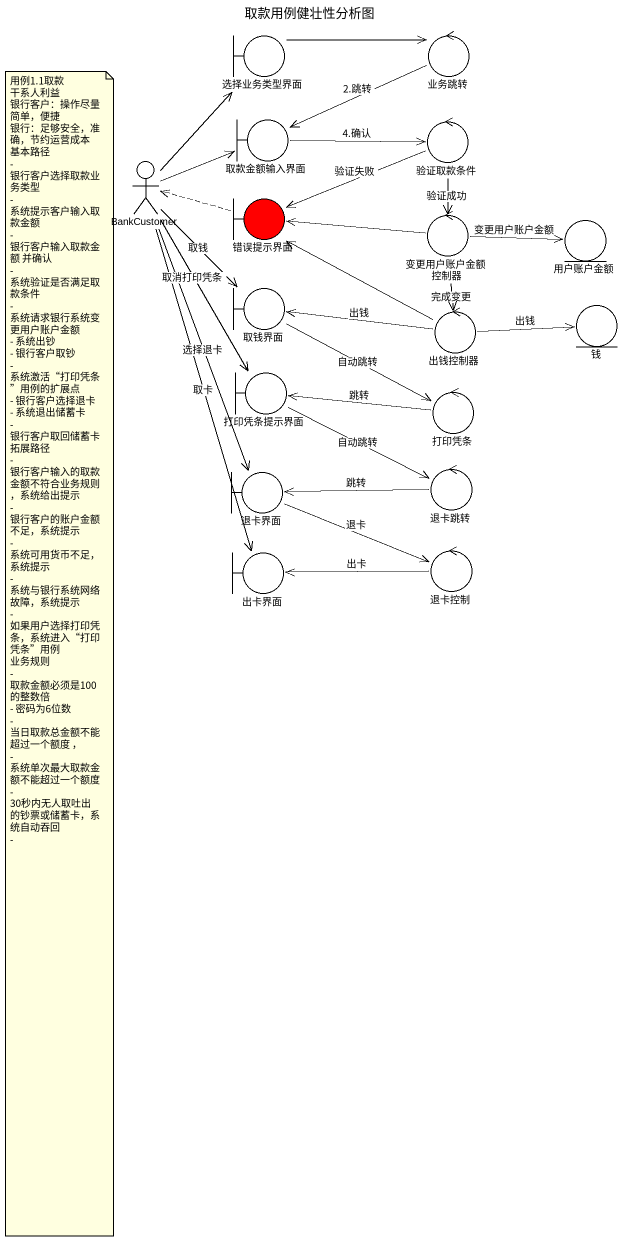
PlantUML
@startuml
title 取款用例健壮性分析图
boundary 选择业务类型界面
control 业务跳转
boundary 取款金额输入界面
control 验证取款条件
actor BankCustomer
boundary 错误提示界面 #FF0000
control 变更用户账户金额控制器
entity 用户账户金额
boundary 取钱界面
control 出钱控制器
entity 钱
boundary 打印凭条提示界面
control 打印凭条
boundary 退卡界面
control 退卡跳转
boundary 出卡界面
control 退卡控制
选择业务类型界面 -right-> 业务跳转
业务跳转 -left-> 取款金额输入界面 : 2.跳转
取款金额输入界面 -right-> 验证取款条件 : 4.确认
验证取款条件 -left-> 错误提示界面 : 验证失败
验证取款条件 --> 变更用户账户金额控制器 : 验证成功
BankCustomer -up-> 选择业务类型界面
BankCustomer -right-> 取款金额输入界面
BankCustomer --> 取钱界面 : 取钱
BankCustomer --> 打印凭条提示界面 : 取消打印凭条
BankCustomer --> 退卡界面 : 选择退卡
BankCustomer --> 出卡界面 : 取卡
错误提示界面 .left.> BankCustomer
变更用户账户金额控制器 -left-> 错误提示界面
变更用户账户金额控制器 -right-> 用户账户金额 : 变更用户账户金额
变更用户账户金额控制器 --> 出钱控制器 : 完成变更
取钱界面 -right-> 打印凭条 : 自动跳转
出钱控制器 -left-> 错误提示界面
出钱控制器 -left-> 取钱界面 : 出钱
出钱控制器 -right-> 钱 : 出钱
打印凭条提示界面 -right-> 退卡跳转 : 自动跳转
打印凭条 -left-> 打印凭条提示界面 : 跳转
退卡界面 -right-> 退卡控制 : 退卡
退卡跳转 -left-> 退卡界面 : 跳转
退卡控制 -left-> 出卡界面 : 出卡
note as N1
  用例1.1取款
  干系人利益
  银行客户：操作尽量简单，便捷
  银行：足够安全，准确，节约运营成本
  基本路径
  - 银行客户选择取款业务类型
  - 系统提示客户输入取款金额
  - 银行客户输入取款金额 并确认
  - 系统验证是否满足取款条件
  - 系统请求银行系统变更用户账户金额
  - 系统出钞
  - 银行客户取钞
  - 系统激活“打印凭条”用例的扩展点
  - 银行客户选择退卡
  - 系统退出储蓄卡
  - 银行客户取回储蓄卡
  拓展路径
  - 银行客户输入的取款金额不符合业务规则，系统给出提示
  - 银行客户的账户金额不足，系统提示
  - 系统可用货币不足，系统提示
  - 系统与银行系统网络故障，系统提示
  - 如果用户选择打印凭条，系统进入“打印凭条”用例
  业务规则
  - 取款金额必须是100的整数倍
  - 密码为6位数
  - 当日取款总金额不能超过一个额度 ，
  - 系统单次最大取款金额不能超过一个额度
  - 30秒内无人取吐出的钞票或储蓄卡，系统自动吞回
  -
end note
@enduml
